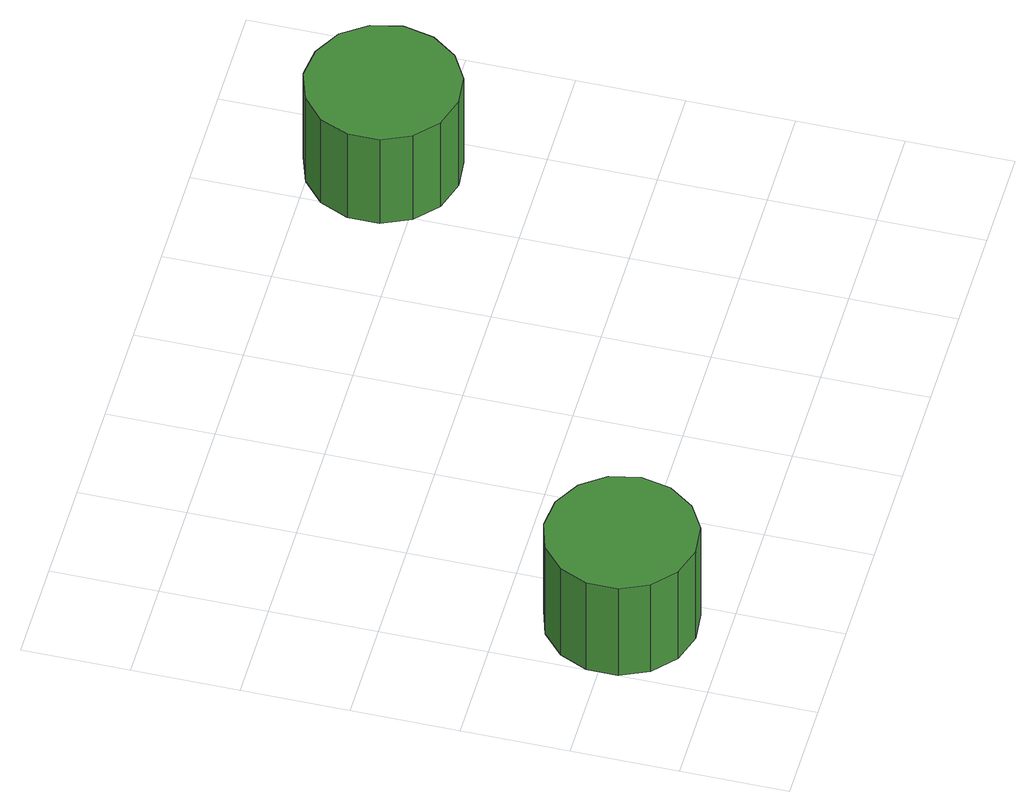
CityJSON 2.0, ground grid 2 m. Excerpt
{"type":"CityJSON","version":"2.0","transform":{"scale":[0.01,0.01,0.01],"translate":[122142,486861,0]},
"CityObjects":{
"tree1":{"type":"SolitaryVegetationObject","attributes":{"function":"something"},"geometry":[{"type":"MultiSurface","lod":"1","boundaries":[[[0,1,2,3,4,5,6,7,8,9,10,11,12,13,14]],[[15,16,17,18,19,20,21,22,23,24,25,26,27,28,29]],[[0,29,28,1]],[[1,28,27,2]],[[2,27,26,3]],[[3,26,25,4]],[[4,25,24,5]],[[5,24,23,6]],[[6,23,22,7]],[[7,22,21,8]],[[8,21,20,9]],[[9,20,19,10]],[[10,19,18,11]],[[11,18,17,12]],[[12,17,16,13]],[[13,16,15,14]],[[14,15,29,0]]]}]},
"tree2":{"type":"SolitaryVegetationObject","attributes":{"function":"something"},"geometry":[{"type":"MultiSurface","lod":"1","boundaries":[[[30,31,32,33,34,35,36,37,38,39,40,41,42,43,44]],[[45,46,47,48,49,50,51,52,53,54,55,56,57,58,59]],[[30,59,58,31]],[[31,58,57,32]],[[32,57,56,33]],[[33,56,55,34]],[[34,55,54,35]],[[35,54,53,36]],[[36,53,52,37]],[[37,52,51,38]],[[38,51,50,39]],[[39,50,49,40]],[[40,49,48,41]],[[41,48,47,42]],[[42,47,46,43]],[[43,46,45,44]],[[44,45,59,30]]]}]}
},
"vertices":[
[278,193,226],[266,250,226],[232,296,226],[182,325,226],[124,331,226],[69,314,226],[26,275,226],[2,222,226],[2,164,226],[26,111,226],[69,72,226],[124,54,226],[182,60,226],[232,89,226],[266,136,226],[266,136,7],[232,89,7],[182,60,7],[124,54,7],[69,72,7],[26,111,7],[2,164,7],[2,222,7],[26,275,7],[69,314,7],[124,331,7],[182,325,7],[232,296,7],[266,250,7],[278,193,7],
[1253,876,222],[1240,934,222],[1206,982,222],[1154,1011,222],[1096,1018,222],[1039,999,222],[995,960,222],[971,906,222],[971,847,222],[995,793,222],[1039,753,222],[1096,735,222],[1154,741,222],[1206,771,222],[1240,818,222],[1240,818,11],[1206,771,11],[1154,741,11],[1096,735,11],[1039,753,11],[995,793,11],[971,847,11],[971,906,11],[995,960,11],[1039,999,11],[1096,1018,11],[1154,1011,11],[1206,982,11],[1240,934,11],[1253,876,11]
]}
